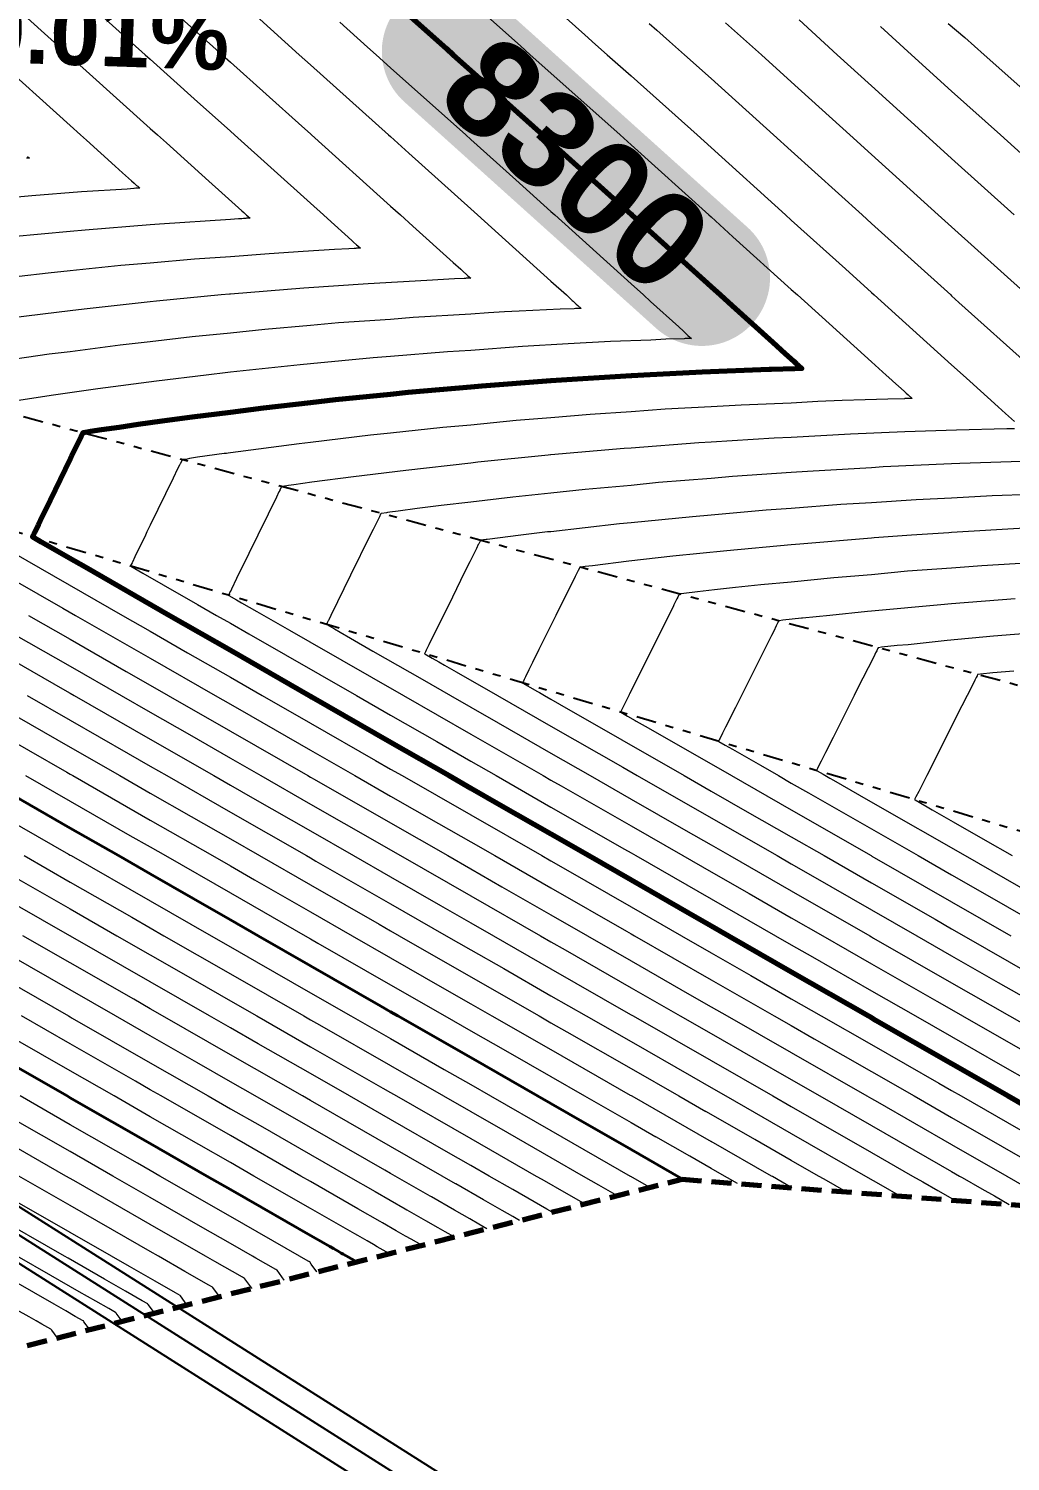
# Model space of a CAD drawing. Extents: x 2799052 to 2815686, y 1319509 to 1336143.
# Drawn here: x 2807463.38 to 2807475.63, y 1327787.08 to 1327804.97 of the extents above; entities that cross this region are included whole.
import ezdxf

# ---------------------------------------------------------------- set-up
doc = ezdxf.new("R2010")
doc.units = 0
doc.header["$LTSCALE"] = 0.5
doc.header["$MEASUREMENT"] = 0
doc.linetypes.add('DASHED', pattern=[0.75, 0.5, -0.25])
doc.linetypes.add('DIVIDE', pattern=[1.25, 0.5, -0.25, 0, -0.25, 0, -0.25])
doc.layers.add('C-Road-Asph-Hach-Bdry', color=64, linetype='Continuous', lineweight=25, plot=False)
for name, color, linetype, lineweight in [('C-SSWR', 1, 'Continuous', 25), ('C-Sswr-Pipe', 125, 'Continuous', 25), ('C-TOPO-BDRY', 5, 'DASHED', 70), ('C-Topo-Cont-10th', 8, 'Continuous', 13), ('C-TOPO-CONT-1FT', 7, 'Continuous', 40), ('C-TOPO-CONT-5FT', 6, 'Continuous', 70), ('C-Topo-Ridg', 160, 'DIVIDE', 25), ('C-TOPO-SLOP', 1, 'Continuous', 25)]:
    doc.layers.add(name, color=color, linetype=linetype, lineweight=lineweight)
doc.layers.add('C-TOPO-CONT-TEXT-5FT', color=7, linetype='Continuous')
doc.layers.add('C-TOPO-USER', color=40, linetype='Continuous')
doc.styles.add('Swiss 721 BT', font='swissb.ttf', dxfattribs={"height": 2})

msp = doc.modelspace()

# ---------------------------------------------------------------- hatches: boundary and pattern name
at = {"true_color": 0x000000}
msp.add_hatch(color=18, dxfattribs=at).paths.add_polyline_path([(2807468.003, 1327805.254, 0.414214), (2807468.067, 1327804.054), (2807471.211, 1327801.226, 0.414214), (2807472.412, 1327801.29, 0.414214), (2807472.348, 1327802.49), (2807469.204, 1327805.318, 0.414214)], flags=0)

# ---------------------------------------------------------------- linework, layer by layer
at = {"layer": 'C-Road-Asph-Hach-Bdry'}
msp.add_circle((2807368.688, 1327825.522), 8317.007, dxfattribs=at)
at = {"layer": 'C-SSWR'}
for p, q in [((2807440.39, 1327804.749), (2807610.837, 1327696.764)), ((2807439.987, 1327804.295), (2807610.516, 1327696.257))]:
    msp.add_line(p, q, dxfattribs=at)
at = {"layer": 'C-Sswr-Pipe'}
msp.add_line((2807440.189, 1327804.522), (2807610.677, 1327696.511), dxfattribs=at)
at = {"layer": 'C-TOPO-BDRY'}
for p, q in [((2807450.276, 1327785.204, 8305.199), (2807471.527, 1327790.604, 8305.199)), ((2807471.527, 1327790.604, 8305.199), (2807479.834, 1327789.963, 8305.199))]:
    msp.add_line(p, q, dxfattribs=at)
at = {"layer": 'C-Topo-Cont-10th'}
for points, elevation in [([(2807462.895, 1327805.523), (2807463.872, 1327804.644), (2807463.895, 1327804.623), (2807464.097, 1327804.442), (2807464.895, 1327803.724), (2807464.985, 1327803.644), (2807465.097, 1327803.542), (2807465.626, 1327803.067), (2807465.789, 1327802.92), (2807465.956, 1327802.769), (2807466.037, 1327802.696), (2807466.063, 1327802.672), (2807466.096, 1327802.642), (2807466.111, 1327802.629), (2807466.141, 1327802.602), (2807466.095, 1327802.602), (2807466.088, 1327802.601), (2807466.064, 1327802.597), (2807466.058, 1327802.597), (2807466.037, 1327802.596), (2807465.995, 1327802.594), (2807465.948, 1327802.59), (2807465.895, 1327802.586), (2807465.01, 1327802.529), (2807464.895, 1327802.518), (2807464.083, 1327802.455), (2807463.895, 1327802.435), (2807463.17, 1327802.369)], 8300.5), ([(2807463.895, 1327805.487), (2807464.833, 1327804.644), (2807464.895, 1327804.587), (2807465.445, 1327804.093), (2807465.895, 1327803.689), (2807465.946, 1327803.644), (2807466.895, 1327802.789), (2807467.057, 1327802.644), (2807467.151, 1327802.558), (2807467.363, 1327802.367), (2807467.415, 1327802.32), (2807467.432, 1327802.305), (2807467.468, 1327802.271), (2807467.485, 1327802.257), (2807467.518, 1327802.227), (2807467.467, 1327802.227), (2807467.459, 1327802.226), (2807467.438, 1327802.223), (2807467.375, 1327802.221), (2807467.193, 1327802.211), (2807466.805, 1327802.189), (2807466.379, 1327802.159), (2807465.895, 1327802.12), (2807465.447, 1327802.091), (2807464.895, 1327802.04), (2807464.528, 1327802.011), (2807463.895, 1327801.944), (2807463.62, 1327801.918), (2807462.895, 1327801.832)], 8300.4), ([(2807468.659, 1327805.52), (2807469.514, 1327804.753), (2807469.637, 1327804.644), (2807469.895, 1327804.413), (2807470.758, 1327803.644), (2807470.895, 1327803.52), (2807471.867, 1327802.644), (2807471.895, 1327802.618), (2807472.166, 1327802.372), (2807472.895, 1327801.713), (2807472.971, 1327801.644), (2807473.895, 1327800.809), (2807474.078, 1327800.644), (2807474.149, 1327800.58), (2807474.164, 1327800.567), (2807474.303, 1327800.442), (2807474.328, 1327800.418), (2807474.353, 1327800.396), (2807474.403, 1327800.351), (2807474.326, 1327800.352), (2807474.314, 1327800.35), (2807474.308, 1327800.349), (2807474.1, 1327800.342), (2807473.818, 1327800.336), (2807473.53, 1327800.326), (2807473.226, 1327800.313), (2807472.895, 1327800.295), (2807472.268, 1327800.27), (2807471.895, 1327800.246), (2807471.322, 1327800.217), (2807470.895, 1327800.184), (2807470.386, 1327800.152), (2807469.895, 1327800.109), (2807469.462, 1327800.077), (2807468.895, 1327800.02), (2807468.548, 1327799.991), (2807467.895, 1327799.918), (2807467.645, 1327799.894), (2807466.895, 1327799.802), (2807466.752, 1327799.787), (2807465.895, 1327799.673), (2807465.869, 1327799.67), (2807465.848, 1327799.667), (2807465.832, 1327799.665), (2807465.819, 1327799.663), (2807465.486, 1327799.618), (2807465.384, 1327799.601), (2807465.355, 1327799.595), (2807465.297, 1327799.588), (2807465.294, 1327799.588), (2807465.289, 1327799.579), (2807465.272, 1327799.542), (2807465.271, 1327799.541), (2807465.269, 1327799.537), (2807465.261, 1327799.521), (2807465.237, 1327799.472), (2807465.181, 1327799.357), (2807464.895, 1327798.769), (2807464.854, 1327798.685), (2807464.834, 1327798.644), (2807464.703, 1327798.374), (2807464.672, 1327798.31), (2807464.668, 1327798.301), (2807464.657, 1327798.278), (2807464.651, 1327798.266), (2807464.648, 1327798.26), (2807464.651, 1327798.258), (2807464.754, 1327798.199), (2807464.802, 1327798.172), (2807465.055, 1327798.026), (2807465.483, 1327797.781), (2807465.723, 1327797.644), (2807465.895, 1327797.545), (2807466.127, 1327797.412), (2807467.467, 1327796.644), (2807467.895, 1327796.398), (2807468.47, 1327796.068), (2807468.895, 1327795.825), (2807469.211, 1327795.644), (2807469.895, 1327795.251), (2807470.814, 1327794.725), (2807470.895, 1327794.678), (2807470.955, 1327794.644), (2807471.895, 1327794.105), (2807472.7, 1327793.644), (2807472.895, 1327793.532), (2807473.158, 1327793.381), (2807473.895, 1327792.958), (2807474.444, 1327792.644), (2807474.895, 1327792.385), (2807475.501, 1327792.037), (2807475.895, 1327791.812)], 8299.9), ([(2807469.655, 1327805.488), (2807470.317, 1327804.894), (2807470.453, 1327804.773), (2807470.599, 1327804.644), (2807470.895, 1327804.38), (2807471.719, 1327803.644), (2807471.895, 1327803.485), (2807472.824, 1327802.644), (2807472.895, 1327802.579), (2807473.57, 1327801.969), (2807473.895, 1327801.674), (2807473.929, 1327801.644), (2807474.895, 1327800.772), (2807475.038, 1327800.644), (2807475.122, 1327800.568), (2807475.477, 1327800.248), (2807475.57, 1327800.165), (2807475.68, 1327800.066)], 8299.8), ([(2807464.895, 1327805.451), (2807465.793, 1327804.644), (2807465.895, 1327804.552), (2807466.785, 1327803.753), (2807466.895, 1327803.655), (2807466.908, 1327803.644), (2807467.895, 1327802.755), (2807468.019, 1327802.644), (2807468.172, 1327802.505), (2807468.676, 1327802.05), (2807468.77, 1327801.965), (2807468.793, 1327801.944), (2807468.8, 1327801.937), (2807468.84, 1327801.9), (2807468.858, 1327801.884), (2807468.895, 1327801.852), (2807468.839, 1327801.852), (2807468.83, 1327801.85), (2807468.812, 1327801.848), (2807468.693, 1327801.844), (2807468.348, 1327801.826), (2807467.614, 1327801.784), (2807466.81, 1327801.728), (2807465.895, 1327801.654), (2807465.885, 1327801.654), (2807465.779, 1327801.644), (2807464.972, 1327801.567), (2807464.895, 1327801.557), (2807464.07, 1327801.468), (2807463.895, 1327801.445), (2807463.18, 1327801.359)], 8300.3), ([(2807466.082, 1327805.248), (2807466.576, 1327804.803), (2807466.754, 1327804.644), (2807466.895, 1327804.517), (2807467.869, 1327803.644), (2807467.895, 1327803.621), (2807468.124, 1327803.415), (2807468.895, 1327802.721), (2807468.981, 1327802.644), (2807469.895, 1327801.818), (2807470.088, 1327801.644), (2807470.161, 1327801.577), (2807470.171, 1327801.568), (2807470.212, 1327801.53), (2807470.232, 1327801.512), (2807470.272, 1327801.477), (2807470.211, 1327801.477), (2807470.201, 1327801.475), (2807470.186, 1327801.473), (2807470.011, 1327801.468), (2807469.67, 1327801.45), (2807469.497, 1327801.443), (2807469.315, 1327801.434), (2807469.117, 1327801.422), (2807468.895, 1327801.405), (2807468.175, 1327801.364), (2807467.895, 1327801.34), (2807467.244, 1327801.295), (2807466.895, 1327801.261), (2807466.325, 1327801.214), (2807465.895, 1327801.167), (2807465.417, 1327801.121), (2807464.895, 1327801.059), (2807464.521, 1327801.018), (2807463.895, 1327800.935), (2807463.635, 1327800.904), (2807462.895, 1327800.798)], 8300.2), ([(2807467.26, 1327805.052), (2807467.608, 1327804.739), (2807467.714, 1327804.644), (2807467.895, 1327804.482), (2807468.832, 1327803.644), (2807468.895, 1327803.587), (2807469.459, 1327803.08), (2807469.895, 1327802.688), (2807469.944, 1327802.644), (2807470.895, 1327801.784), (2807471.05, 1327801.644), (2807471.14, 1327801.562), (2807471.49, 1327801.245), (2807471.548, 1327801.193), (2807471.584, 1327801.159), (2807471.605, 1327801.14), (2807471.649, 1327801.101), (2807471.582, 1327801.102), (2807471.572, 1327801.1), (2807471.56, 1327801.098), (2807471.329, 1327801.091), (2807471.144, 1327801.081), (2807470.64, 1327801.062), (2807470.112, 1327801.035), (2807469.539, 1327800.999), (2807468.895, 1327800.952), (2807468.603, 1327800.936), (2807467.895, 1327800.876), (2807467.678, 1327800.86), (2807466.895, 1327800.785), (2807466.765, 1327800.774), (2807465.895, 1327800.679), (2807465.862, 1327800.676), (2807465.591, 1327800.644), (2807464.971, 1327800.568), (2807464.239, 1327800.472), (2807463.659, 1327800.389), (2807463.199, 1327800.318)], 8300.1), ([(2807471.12, 1327805.035), (2807471.216, 1327804.949), (2807471.377, 1327804.807), (2807471.562, 1327804.644), (2807471.895, 1327804.346), (2807472.675, 1327803.644), (2807472.895, 1327803.444), (2807473.778, 1327802.644), (2807473.895, 1327802.538), (2807474.885, 1327801.644), (2807474.895, 1327801.634), (2807474.987, 1327801.552), (2807475.895, 1327800.734)], 8299.7), ([(2807472.073, 1327805.043), (2807472.263, 1327804.875), (2807472.522, 1327804.644), (2807472.895, 1327804.307), (2807473.625, 1327803.644), (2807473.895, 1327803.399), (2807474.729, 1327802.644), (2807474.895, 1327802.493), (2807475.838, 1327801.644)], 8299.6), ([(2807472.992, 1327805.08), (2807473.468, 1327804.644), (2807473.895, 1327804.254), (2807474.568, 1327803.644), (2807474.895, 1327803.347), (2807475.676, 1327802.644)], 8299.5), ([(2807474.009, 1327804.997), (2807474.395, 1327804.644), (2807474.895, 1327804.189), (2807475.505, 1327803.644), (2807475.895, 1327803.291)], 8299.4), ([(2807474.851, 1327805.034), (2807475.061, 1327804.859), (2807475.303, 1327804.644), (2807475.895, 1327804.112)], 8299.3), ([(2807462.912, 1327804.644), (2807463.895, 1327803.76), (2807464.024, 1327803.644), (2807464.1, 1327803.575), (2807464.458, 1327803.253), (2807464.549, 1327803.171), (2807464.66, 1327803.071), (2807464.695, 1327803.04), (2807464.724, 1327803.013), (2807464.738, 1327803.001), (2807464.765, 1327802.977), (2807464.723, 1327802.977), (2807464.717, 1327802.976), (2807464.695, 1327802.973), (2807464.69, 1327802.972), (2807464.606, 1327802.966), (2807464.037, 1327802.93), (2807463.419, 1327802.882), (2807462.721, 1327802.818)], 8300.6), ([(2807463.364, 1327803.373), (2807463.388, 1327803.352), (2807463.351, 1327803.352)], 8300.7), ([(2807475.682, 1327799.974), (2807475.585, 1327799.971), (2807474.955, 1327799.957), (2807474.311, 1327799.935), (2807473.633, 1327799.905), (2807472.895, 1327799.865), (2807472.682, 1327799.857), (2807471.895, 1327799.805), (2807471.741, 1327799.798), (2807470.895, 1327799.733), (2807470.811, 1327799.728), (2807469.895, 1327799.647), (2807469.892, 1327799.647), (2807469.861, 1327799.644), (2807468.983, 1327799.555), (2807468.895, 1327799.544), (2807468.085, 1327799.454), (2807467.433, 1327799.375), (2807466.91, 1327799.305), (2807466.685, 1327799.275), (2807466.619, 1327799.264), (2807466.6, 1327799.261), (2807466.538, 1327799.252), (2807466.535, 1327799.252), (2807466.53, 1327799.243), (2807466.513, 1327799.208), (2807466.511, 1327799.203), (2807466.501, 1327799.185), (2807466.469, 1327799.119), (2807466.366, 1327798.908), (2807466.236, 1327798.644), (2807466.124, 1327798.415), (2807465.973, 1327798.105), (2807465.908, 1327797.972), (2807465.895, 1327797.944), (2807465.893, 1327797.94), (2807465.881, 1327797.914), (2807465.874, 1327797.902), (2807465.871, 1327797.895), (2807465.875, 1327797.893), (2807465.973, 1327797.836), (2807466.034, 1327797.802), (2807466.225, 1327797.692), (2807466.631, 1327797.46), (2807466.886, 1327797.313), (2807468.054, 1327796.644), (2807468.895, 1327796.161), (2807469.798, 1327795.644), (2807469.895, 1327795.588), (2807470.025, 1327795.514), (2807470.895, 1327795.015), (2807471.543, 1327794.644), (2807471.895, 1327794.441), (2807472.369, 1327794.17), (2807472.895, 1327793.868), (2807473.287, 1327793.644), (2807473.895, 1327793.295), (2807474.712, 1327792.826), (2807474.895, 1327792.722), (2807475.031, 1327792.644), (2807475.895, 1327792.148)], 8299.8), ([(2807475.895, 1327799.571), (2807474.998, 1327799.541), (2807474.895, 1327799.535), (2807474.042, 1327799.497), (2807473.895, 1327799.487), (2807473.096, 1327799.442), (2807472.895, 1327799.426), (2807472.161, 1327799.377), (2807471.895, 1327799.353), (2807471.237, 1327799.302), (2807470.895, 1327799.267), (2807470.323, 1327799.216), (2807469.895, 1327799.168), (2807469.419, 1327799.12), (2807468.895, 1327799.056), (2807468.524, 1327799.014), (2807468.226, 1327798.978), (2807467.987, 1327798.946), (2807467.884, 1327798.932), (2807467.854, 1327798.928), (2807467.845, 1327798.926), (2807467.779, 1327798.917), (2807467.776, 1327798.917), (2807467.77, 1327798.907), (2807467.755, 1327798.874), (2807467.75, 1327798.865), (2807467.734, 1327798.833), (2807467.677, 1327798.716), (2807467.641, 1327798.644), (2807467.395, 1327798.144), (2807467.15, 1327797.644), (2807467.122, 1327797.587), (2807467.118, 1327797.58), (2807467.117, 1327797.577), (2807467.104, 1327797.551), (2807467.098, 1327797.537), (2807467.094, 1327797.531), (2807467.098, 1327797.528), (2807467.193, 1327797.474), (2807467.265, 1327797.433), (2807467.396, 1327797.358), (2807467.672, 1327797.199), (2807468.289, 1327796.846), (2807468.641, 1327796.644), (2807468.895, 1327796.498), (2807469.236, 1327796.303), (2807469.895, 1327795.925), (2807470.385, 1327795.644), (2807470.895, 1327795.351), (2807471.58, 1327794.959), (2807471.895, 1327794.778), (2807472.13, 1327794.644), (2807472.895, 1327794.205), (2807473.874, 1327793.644), (2807473.895, 1327793.631), (2807473.923, 1327793.615), (2807474.895, 1327793.058), (2807475.618, 1327792.644), (2807475.895, 1327792.485)], 8299.7), ([(2807475.895, 1327799.152), (2807475.403, 1327799.136), (2807474.895, 1327799.106), (2807474.452, 1327799.086), (2807473.895, 1327799.048), (2807473.512, 1327799.027), (2807472.895, 1327798.977), (2807472.582, 1327798.957), (2807471.895, 1327798.894), (2807471.663, 1327798.876), (2807470.895, 1327798.798), (2807470.753, 1327798.785), (2807469.895, 1327798.689), (2807469.854, 1327798.685), (2807469.518, 1327798.644), (2807469.101, 1327798.592), (2807469.089, 1327798.591), (2807469.021, 1327798.582), (2807469.017, 1327798.581), (2807469.011, 1327798.571), (2807468.996, 1327798.539), (2807468.989, 1327798.527), (2807468.966, 1327798.48), (2807468.92, 1327798.387), (2807468.884, 1327798.314), (2807468.818, 1327798.182), (2807468.666, 1327797.873), (2807468.553, 1327797.644), (2807468.46, 1327797.455), (2807468.371, 1327797.275), (2807468.348, 1327797.228), (2807468.339, 1327797.21), (2807468.328, 1327797.187), (2807468.321, 1327797.173), (2807468.317, 1327797.166), (2807468.322, 1327797.163), (2807468.413, 1327797.111), (2807468.497, 1327797.063), (2807468.566, 1327797.023), (2807468.713, 1327796.939), (2807469.228, 1327796.644), (2807469.895, 1327796.261), (2807470.791, 1327795.748), (2807470.973, 1327795.644), (2807471.895, 1327795.115), (2807472.717, 1327794.644), (2807472.895, 1327794.541), (2807473.134, 1327794.404), (2807473.895, 1327793.968), (2807474.461, 1327793.644), (2807474.895, 1327793.395), (2807475.478, 1327793.06), (2807475.895, 1327792.821)], 8299.6), ([(2807475.808, 1327798.731), (2807474.895, 1327798.677), (2807474.863, 1327798.676), (2807474.394, 1327798.644), (2807473.928, 1327798.611), (2807473.895, 1327798.608), (2807473.003, 1327798.535), (2807472.895, 1327798.524), (2807472.089, 1327798.45), (2807471.418, 1327798.382), (2807470.866, 1327798.32), (2807470.413, 1327798.264), (2807470.322, 1327798.254), (2807470.262, 1327798.246), (2807470.258, 1327798.246), (2807470.252, 1327798.235), (2807470.237, 1327798.205), (2807470.229, 1327798.189), (2807470.199, 1327798.128), (2807470.172, 1327798.074), (2807470.091, 1327797.912), (2807469.958, 1327797.644), (2807469.937, 1327797.602), (2807469.746, 1327797.218), (2807469.665, 1327797.054), (2807469.62, 1327796.962), (2807469.578, 1327796.877), (2807469.561, 1327796.844), (2807469.552, 1327796.824), (2807469.545, 1327796.809), (2807469.541, 1327796.801), (2807469.545, 1327796.799), (2807469.632, 1327796.749), (2807469.728, 1327796.694), (2807469.737, 1327796.689), (2807469.754, 1327796.679), (2807469.816, 1327796.644), (2807469.895, 1327796.598), (2807470.002, 1327796.537), (2807471.56, 1327795.644), (2807471.895, 1327795.451), (2807472.346, 1327795.193), (2807472.895, 1327794.878), (2807473.304, 1327794.644), (2807473.895, 1327794.305), (2807474.689, 1327793.849), (2807474.895, 1327793.731), (2807475.048, 1327793.644), (2807475.895, 1327793.158)], 8299.5), ([(2807463.017, 1327798.522), (2807464.548, 1327797.644), (2807464.895, 1327797.445), (2807465.361, 1327797.178), (2807465.895, 1327796.872), (2807466.293, 1327796.644), (2807466.895, 1327796.298), (2807467.705, 1327795.834), (2807467.895, 1327795.725), (2807468.037, 1327795.644), (2807468.895, 1327795.152), (2807469.781, 1327794.644), (2807469.895, 1327794.578), (2807470.048, 1327794.49), (2807470.895, 1327794.005), (2807471.525, 1327793.644), (2807471.895, 1327793.432), (2807472.392, 1327793.147), (2807472.895, 1327792.858), (2807473.269, 1327792.644), (2807473.895, 1327792.285), (2807474.736, 1327791.803), (2807474.895, 1327791.712), (2807475.014, 1327791.644), (2807475.895, 1327791.138)], 8300.1), ([(2807462.895, 1327798.255), (2807463.806, 1327797.733), (2807463.961, 1327797.644), (2807464.895, 1327797.108), (2807465.705, 1327796.644), (2807465.895, 1327796.535), (2807466.15, 1327796.389), (2807466.895, 1327795.962), (2807467.45, 1327795.644), (2807467.895, 1327795.388), (2807468.493, 1327795.045), (2807468.895, 1327794.815), (2807469.194, 1327794.644), (2807469.895, 1327794.242), (2807470.837, 1327793.701), (2807470.895, 1327793.668), (2807470.938, 1327793.644), (2807471.895, 1327793.095), (2807472.682, 1327792.644), (2807472.895, 1327792.522), (2807473.181, 1327792.358), (2807473.895, 1327791.948), (2807474.427, 1327791.644), (2807474.895, 1327791.375), (2807475.525, 1327791.014), (2807475.895, 1327790.802)], 8300.2), ([(2807475.895, 1327798.301), (2807475.275, 1327798.264), (2807474.895, 1327798.233), (2807474.345, 1327798.194), (2807473.895, 1327798.152), (2807473.425, 1327798.114), (2807472.895, 1327798.059), (2807472.515, 1327798.024), (2807472.199, 1327797.992), (2807471.938, 1327797.963), (2807471.724, 1327797.936), (2807471.555, 1327797.918), (2807471.503, 1327797.911), (2807471.498, 1327797.911), (2807471.492, 1327797.899), (2807471.479, 1327797.871), (2807471.468, 1327797.851), (2807471.431, 1327797.776), (2807471.424, 1327797.761), (2807471.365, 1327797.644), (2807471.208, 1327797.33), (2807470.895, 1327796.701), (2807470.876, 1327796.663), (2807470.872, 1327796.655), (2807470.871, 1327796.652), (2807470.87, 1327796.65), (2807470.808, 1327796.526), (2807470.784, 1327796.477), (2807470.776, 1327796.461), (2807470.768, 1327796.445), (2807470.764, 1327796.437), (2807470.769, 1327796.434), (2807470.852, 1327796.386), (2807470.946, 1327796.332), (2807470.96, 1327796.324), (2807471.108, 1327796.239), (2807472.147, 1327795.644), (2807472.895, 1327795.215), (2807473.891, 1327794.644), (2807473.895, 1327794.641), (2807473.9, 1327794.638), (2807474.895, 1327794.068), (2807475.635, 1327793.644)], 8299.4), ([(2807475.687, 1327797.852), (2807474.895, 1327797.786), (2807474.762, 1327797.777), (2807473.895, 1327797.696), (2807473.846, 1327797.692), (2807473.378, 1327797.644), (2807473.037, 1327797.608), (2807473.023, 1327797.607), (2807472.789, 1327797.582), (2807472.744, 1327797.576), (2807472.739, 1327797.575), (2807472.733, 1327797.563), (2807472.72, 1327797.537), (2807472.708, 1327797.513), (2807472.676, 1327797.448), (2807472.648, 1327797.393), (2807472.597, 1327797.293), (2807472.48, 1327797.059), (2807472.272, 1327796.644), (2807472.197, 1327796.493), (2807472.076, 1327796.25), (2807472.038, 1327796.174), (2807472.006, 1327796.11), (2807472, 1327796.097), (2807471.991, 1327796.081), (2807471.987, 1327796.072), (2807471.992, 1327796.069), (2807472.071, 1327796.024), (2807472.161, 1327795.972), (2807472.192, 1327795.955), (2807472.511, 1327795.772), (2807472.734, 1327795.644), (2807472.895, 1327795.551), (2807473.111, 1327795.427), (2807474.478, 1327794.644), (2807474.895, 1327794.405), (2807475.455, 1327794.084), (2807475.895, 1327793.831)], 8299.3), ([(2807463.374, 1327797.644), (2807463.895, 1327797.345), (2807464.595, 1327796.944), (2807464.895, 1327796.772), (2807465.118, 1327796.644), (2807465.895, 1327796.198), (2807466.863, 1327795.644), (2807466.895, 1327795.625), (2807466.939, 1327795.6), (2807467.895, 1327795.052), (2807468.607, 1327794.644), (2807468.895, 1327794.478), (2807469.282, 1327794.256), (2807469.895, 1327793.905), (2807470.351, 1327793.644), (2807470.895, 1327793.332), (2807471.626, 1327792.912), (2807471.895, 1327792.758), (2807472.095, 1327792.644), (2807472.895, 1327792.185), (2807473.839, 1327791.644), (2807473.895, 1327791.612), (2807473.97, 1327791.569), (2807474.895, 1327791.038), (2807475.584, 1327790.644), (2807475.801, 1327790.519)], 8300.3), ([(2807463.04, 1327797.498), (2807463.895, 1327797.008), (2807464.531, 1327796.644), (2807464.895, 1327796.435), (2807465.384, 1327796.155), (2807465.895, 1327795.862), (2807466.275, 1327795.644), (2807466.895, 1327795.288), (2807467.728, 1327794.811), (2807467.895, 1327794.715), (2807468.02, 1327794.644), (2807468.895, 1327794.142), (2807469.764, 1327793.644), (2807469.895, 1327793.568), (2807470.071, 1327793.467), (2807470.895, 1327792.995), (2807471.508, 1327792.644), (2807471.895, 1327792.422), (2807472.415, 1327792.123), (2807472.895, 1327791.848), (2807473.252, 1327791.644), (2807473.895, 1327791.275), (2807474.759, 1327790.78), (2807474.895, 1327790.702), (2807474.996, 1327790.644), (2807475.028, 1327790.625), (2807475.271, 1327790.486), (2807475.43, 1327790.395), (2807475.616, 1327790.289)], 8300.4), ([(2807476.099, 1327797.439), (2807475.417, 1327797.383), (2807474.839, 1327797.329), (2807474.355, 1327797.278), (2807474.216, 1327797.266), (2807474.022, 1327797.245), (2807473.985, 1327797.24), (2807473.98, 1327797.24), (2807473.973, 1327797.227), (2807473.962, 1327797.203), (2807473.947, 1327797.175), (2807473.928, 1327797.135), (2807473.854, 1327796.99), (2807473.723, 1327796.73), (2807473.68, 1327796.644), (2807473.417, 1327796.121), (2807473.322, 1327795.93), (2807473.281, 1327795.848), (2807473.268, 1327795.823), (2807473.228, 1327795.744), (2807473.224, 1327795.734), (2807473.215, 1327795.716), (2807473.21, 1327795.707), (2807473.216, 1327795.704), (2807473.291, 1327795.661), (2807473.376, 1327795.612), (2807473.423, 1327795.585), (2807473.745, 1327795.401), (2807473.913, 1327795.304), (2807475.066, 1327794.644), (2807475.895, 1327794.168)], 8299.2), ([(2807462.895, 1327797.245), (2807463.829, 1327796.709), (2807463.895, 1327796.672), (2807463.944, 1327796.644), (2807464.895, 1327796.098), (2807465.688, 1327795.644), (2807465.895, 1327795.525), (2807466.173, 1327795.366), (2807466.895, 1327794.952), (2807467.432, 1327794.644), (2807467.895, 1327794.378), (2807468.517, 1327794.022), (2807468.895, 1327793.805), (2807469.177, 1327793.644), (2807469.895, 1327793.232), (2807470.86, 1327792.678), (2807470.895, 1327792.658), (2807470.921, 1327792.644), (2807471.895, 1327792.085), (2807472.665, 1327791.644), (2807472.895, 1327791.512), (2807473.204, 1327791.335), (2807473.895, 1327790.938), (2807474.409, 1327790.644), (2807474.538, 1327790.57), (2807474.722, 1327790.464), (2807474.937, 1327790.341)], 8300.5), ([(2807475.674, 1327796.949), (2807475.409, 1327796.925), (2807475.256, 1327796.909), (2807475.226, 1327796.905), (2807475.221, 1327796.905), (2807475.214, 1327796.891), (2807475.203, 1327796.868), (2807475.187, 1327796.837), (2807475.18, 1327796.822), (2807475.089, 1327796.644), (2807475.024, 1327796.515), (2807474.895, 1327796.259), (2807474.689, 1327795.85), (2807474.585, 1327795.644), (2807474.486, 1327795.447), (2807474.451, 1327795.377), (2807474.447, 1327795.37), (2807474.438, 1327795.352), (2807474.433, 1327795.343), (2807474.439, 1327795.339), (2807474.51, 1327795.298), (2807474.591, 1327795.252), (2807474.655, 1327795.216), (2807474.915, 1327795.066), (2807475.316, 1327794.837), (2807475.653, 1327794.644)], 8299.1), ([(2807463.357, 1327796.644), (2807463.895, 1327796.335), (2807464.618, 1327795.92), (2807464.895, 1327795.762), (2807465.101, 1327795.644), (2807465.895, 1327795.188), (2807466.845, 1327794.644), (2807466.895, 1327794.615), (2807466.962, 1327794.577), (2807467.895, 1327794.042), (2807468.589, 1327793.644), (2807468.895, 1327793.468), (2807469.306, 1327793.233), (2807469.895, 1327792.895), (2807470.334, 1327792.644), (2807470.895, 1327792.322), (2807471.649, 1327791.889), (2807471.895, 1327791.748), (2807472.078, 1327791.644), (2807472.895, 1327791.175), (2807473.822, 1327790.644), (2807474.013, 1327790.534), (2807474.259, 1327790.393)], 8300.6), ([(2807463.064, 1327796.475), (2807463.895, 1327795.998), (2807464.514, 1327795.644), (2807464.895, 1327795.425), (2807465.407, 1327795.131), (2807465.895, 1327794.852), (2807466.258, 1327794.644), (2807466.895, 1327794.278), (2807467.751, 1327793.788), (2807467.895, 1327793.705), (2807468.002, 1327793.644), (2807468.895, 1327793.132), (2807469.747, 1327792.644), (2807469.895, 1327792.558), (2807470.095, 1327792.444), (2807470.895, 1327791.985), (2807471.491, 1327791.644), (2807471.827, 1327791.451)], 8300.7), ([(2807462.895, 1327796.235), (2807463.852, 1327795.686), (2807463.895, 1327795.662), (2807463.927, 1327795.644), (2807464.895, 1327795.088), (2807465.671, 1327794.644), (2807465.895, 1327794.515), (2807466.196, 1327794.342), (2807466.895, 1327793.942), (2807467.415, 1327793.644), (2807467.895, 1327793.368), (2807468.54, 1327792.999), (2807468.895, 1327792.795), (2807469.159, 1327792.644), (2807469.895, 1327792.222), (2807470.884, 1327791.655), (2807470.895, 1327791.648), (2807470.904, 1327791.644), (2807471.728, 1327791.171)], 8300.8), ([(2807463.34, 1327795.644), (2807463.895, 1327795.325), (2807464.641, 1327794.897), (2807464.895, 1327794.752), (2807465.084, 1327794.644), (2807465.895, 1327794.178), (2807466.828, 1327793.644), (2807466.895, 1327793.605), (2807466.985, 1327793.553), (2807467.895, 1327793.032), (2807468.572, 1327792.644), (2807468.895, 1327792.458), (2807469.329, 1327792.21), (2807469.895, 1327791.885), (2807470.316, 1327791.644), (2807470.895, 1327791.312), (2807471.204, 1327791.134)], 8300.9), ([(2807462.895, 1327795.225), (2807463.876, 1327794.663), (2807463.895, 1327794.652), (2807463.909, 1327794.644), (2807464.895, 1327794.079), (2807465.654, 1327793.644), (2807465.895, 1327793.505), (2807466.219, 1327793.319), (2807466.895, 1327792.932), (2807467.398, 1327792.644), (2807467.895, 1327792.359), (2807468.563, 1327791.976), (2807468.895, 1327791.785), (2807469.142, 1327791.644), (2807469.895, 1327791.212), (2807470.886, 1327790.644), (2807470.889, 1327790.642)], 8301.1), ([(2807463.322, 1327794.644), (2807463.895, 1327794.315), (2807464.665, 1327793.874), (2807464.895, 1327793.742), (2807465.066, 1327793.644), (2807465.895, 1327793.169), (2807466.811, 1327792.644), (2807466.895, 1327792.595), (2807467.008, 1327792.53), (2807467.895, 1327792.022), (2807468.555, 1327791.644), (2807468.895, 1327791.449), (2807469.352, 1327791.187), (2807469.895, 1327790.875), (2807470.299, 1327790.644), (2807470.488, 1327790.535), (2807470.691, 1327790.419), (2807470.724, 1327790.4)], 8301.2), ([(2807463.11, 1327794.429), (2807463.895, 1327793.979), (2807464.479, 1327793.644), (2807464.895, 1327793.405), (2807465.454, 1327793.085), (2807465.895, 1327792.832), (2807466.224, 1327792.644), (2807466.895, 1327792.259), (2807467.797, 1327791.741), (2807467.895, 1327791.685), (2807467.968, 1327791.644), (2807468.895, 1327791.112), (2807469.712, 1327790.644), (2807469.782, 1327790.604), (2807470.087, 1327790.429), (2807470.267, 1327790.325), (2807470.317, 1327790.297)], 8301.3), ([(2807469.91, 1327790.193), (2807469.844, 1327790.231), (2807469.686, 1327790.322), (2807469.419, 1327790.475), (2807469.125, 1327790.644), (2807468.895, 1327790.775), (2807468.586, 1327790.952), (2807467.895, 1327791.349), (2807467.381, 1327791.644), (2807466.895, 1327791.922), (2807466.243, 1327792.296), (2807465.895, 1327792.495), (2807465.636, 1327792.644), (2807464.895, 1327793.069), (2807463.899, 1327793.64), (2807463.895, 1327793.642), (2807463.892, 1327793.644), (2807462.895, 1327794.215)], 8301.4), ([(2807469.503, 1327790.09), (2807469.42, 1327790.137), (2807469.285, 1327790.215), (2807469.055, 1327790.347), (2807468.709, 1327790.545), (2807468.704, 1327790.548), (2807468.538, 1327790.644), (2807467.895, 1327791.012), (2807467.032, 1327791.507), (2807466.895, 1327791.585), (2807466.793, 1327791.644), (2807465.895, 1327792.159), (2807465.049, 1327792.644), (2807464.895, 1327792.732), (2807464.688, 1327792.851), (2807463.895, 1327793.305), (2807463.305, 1327793.644)], 8301.5), ([(2807469.097, 1327789.986), (2807468.997, 1327790.044), (2807468.884, 1327790.109), (2807468.692, 1327790.218), (2807468.403, 1327790.384), (2807468.39, 1327790.391), (2807467.95, 1327790.644), (2807467.895, 1327790.675), (2807467.821, 1327790.718), (2807466.895, 1327791.249), (2807466.206, 1327791.644), (2807465.895, 1327791.822), (2807465.477, 1327792.062), (2807464.895, 1327792.395), (2807464.462, 1327792.644), (2807463.895, 1327792.969), (2807463.133, 1327793.405)], 8301.6), ([(2807462.895, 1327793.205), (2807463.875, 1327792.644), (2807463.895, 1327792.632), (2807463.922, 1327792.616), (2807464.895, 1327792.059), (2807465.619, 1327791.644), (2807465.895, 1327791.485), (2807466.266, 1327791.273), (2807466.895, 1327790.912), (2807467.363, 1327790.644), (2807467.701, 1327790.45), (2807468.077, 1327790.234), (2807468.097, 1327790.223), (2807468.329, 1327790.09), (2807468.483, 1327790.002), (2807468.573, 1327789.95), (2807468.69, 1327789.883)], 8301.7), ([(2807468.283, 1327789.78), (2807468.15, 1327789.856), (2807468.081, 1327789.895), (2807467.966, 1327789.961), (2807467.792, 1327790.061), (2807467.763, 1327790.078), (2807467.487, 1327790.236), (2807466.895, 1327790.575), (2807466.776, 1327790.644), (2807465.895, 1327791.149), (2807465.032, 1327791.644), (2807464.895, 1327791.722), (2807464.711, 1327791.828), (2807463.895, 1327792.295), (2807463.288, 1327792.644)], 8301.8), ([(2807467.876, 1327789.676), (2807467.726, 1327789.762), (2807467.68, 1327789.789), (2807467.603, 1327789.833), (2807467.486, 1327789.9), (2807467.45, 1327789.921), (2807467.273, 1327790.022), (2807466.895, 1327790.239), (2807466.189, 1327790.644), (2807465.895, 1327790.812), (2807465.5, 1327791.039), (2807464.895, 1327791.385), (2807464.445, 1327791.644), (2807463.895, 1327791.959), (2807463.156, 1327792.382)], 8301.9), ([(2807466.973, 1327789.447), (2807466.973, 1327789.447), (2807466.903, 1327789.542), (2807466.885, 1327789.571), (2807466.879, 1327789.575), (2807466.878, 1327789.575), (2807466.877, 1327789.576), (2807466.874, 1327789.577), (2807466.866, 1327789.582), (2807466.759, 1327789.644), (2807465.895, 1327790.139), (2807465.015, 1327790.644), (2807464.895, 1327790.712), (2807464.734, 1327790.804), (2807463.895, 1327791.285), (2807463.27, 1327791.644)], 8302.1), ([(2807466.568, 1327789.344), (2807466.568, 1327789.344), (2807466.477, 1327789.468), (2807466.476, 1327789.469), (2807466.475, 1327789.469), (2807466.462, 1327789.477), (2807466.214, 1327789.62), (2807466.172, 1327789.644), (2807465.895, 1327789.802), (2807465.523, 1327790.015), (2807464.895, 1327790.376), (2807464.427, 1327790.644), (2807463.895, 1327790.949), (2807463.18, 1327791.359)], 8302.2), ([(2807473.58, 1327790.446), (2807473.305, 1327790.603), (2807473.235, 1327790.644), (2807472.895, 1327790.838), (2807472.438, 1327791.1), (2807471.895, 1327791.412), (2807471.827, 1327791.451)], 8300.7), ([(2807466.163, 1327789.241), (2807466.163, 1327789.242), (2807466.075, 1327789.361), (2807466.073, 1327789.363), (2807466.073, 1327789.364), (2807466.045, 1327789.38), (2807465.699, 1327789.578), (2807465.585, 1327789.644), (2807464.895, 1327790.039), (2807463.969, 1327790.57), (2807463.895, 1327790.612), (2807463.84, 1327790.644), (2807462.895, 1327791.186)], 8302.3), ([(2807471.728, 1327791.171), (2807471.895, 1327791.075)], 8300.8), ([(2807472.223, 1327790.55), (2807472.101, 1327790.621), (2807472.061, 1327790.644), (2807471.895, 1327790.738), (2807471.629, 1327790.891), (2807471.204, 1327791.134)], 8300.9), ([(2807472.902, 1327790.498), (2807472.66, 1327790.637), (2807472.648, 1327790.644), (2807471.895, 1327791.075)], 8300.8), ([(2807465.759, 1327789.138), (2807465.758, 1327789.139), (2807465.674, 1327789.254), (2807465.671, 1327789.257), (2807465.67, 1327789.258), (2807465.628, 1327789.282), (2807465.327, 1327789.454), (2807464.997, 1327789.644), (2807464.895, 1327789.702), (2807464.758, 1327789.781), (2807463.895, 1327790.276), (2807463.253, 1327790.644)], 8302.4), ([(2807470.889, 1327790.642), (2807471.115, 1327790.513), (2807471.131, 1327790.503)], 8301.1), ([(2807465.354, 1327789.035), (2807465.353, 1327789.037), (2807465.272, 1327789.147), (2807465.269, 1327789.151), (2807465.267, 1327789.152), (2807465.21, 1327789.185), (2807464.956, 1327789.331), (2807464.636, 1327789.514), (2807464.41, 1327789.644), (2807463.895, 1327789.939), (2807463.203, 1327790.336)], 8302.5), ([(2807464.949, 1327788.933), (2807464.948, 1327788.934), (2807464.871, 1327789.039), (2807464.866, 1327789.045), (2807464.864, 1327789.047), (2807464.793, 1327789.087), (2807464.585, 1327789.207), (2807464.322, 1327789.357), (2807463.869, 1327789.617), (2807463.823, 1327789.644), (2807462.895, 1327790.176)], 8302.6), ([(2807464.545, 1327788.83), (2807464.543, 1327788.832), (2807464.469, 1327788.932), (2807464.464, 1327788.94), (2807464.461, 1327788.941), (2807464.376, 1327788.99), (2807464.214, 1327789.083), (2807464.009, 1327789.2), (2807463.655, 1327789.403), (2807463.236, 1327789.644)], 8302.7), ([(2807464.14, 1327788.727), (2807464.138, 1327788.73), (2807464.068, 1327788.825), (2807464.062, 1327788.834), (2807464.059, 1327788.835), (2807463.959, 1327788.892), (2807463.842, 1327788.959), (2807463.695, 1327789.044), (2807463.441, 1327789.189), (2807462.895, 1327789.502)], 8302.8), ([(2807463.735, 1327788.624), (2807463.733, 1327788.627), (2807463.666, 1327788.718), (2807463.659, 1327788.728), (2807463.656, 1327788.73), (2807463.542, 1327788.795), (2807463.471, 1327788.836), (2807463.382, 1327788.887), (2807463.227, 1327788.975)], 8302.9)]:
    msp.add_lwpolyline(points, dxfattribs=dict(at, elevation=elevation))
at = {"layer": 'C-TOPO-CONT-1FT'}
for points, elevation in [([(2807463.087, 1327795.452), (2807463.895, 1327794.988), (2807464.497, 1327794.644), (2807464.895, 1327794.415), (2807465.43, 1327794.108), (2807465.895, 1327793.842), (2807466.241, 1327793.644), (2807466.895, 1327793.268), (2807467.774, 1327792.764), (2807467.895, 1327792.695), (2807467.985, 1327792.644), (2807468.895, 1327792.122), (2807469.729, 1327791.644), (2807469.895, 1327791.549), (2807470.118, 1327791.421), (2807470.895, 1327790.975), (2807471.518, 1327790.618)], 8301), ([(2807467.454, 1327789.569), (2807467.442, 1327789.588), (2807467.303, 1327789.668), (2807467.279, 1327789.682), (2807467.24, 1327789.705), (2807467.18, 1327789.739), (2807467.136, 1327789.764), (2807467.059, 1327789.808), (2807466.895, 1327789.902), (2807466.289, 1327790.25), (2807465.895, 1327790.475), (2807465.602, 1327790.644), (2807464.895, 1327791.049), (2807463.945, 1327791.593), (2807463.895, 1327791.622), (2807463.858, 1327791.644), (2807462.895, 1327792.195)], 8302), ([(2807471.518, 1327790.618), (2807471.529, 1327790.611), (2807471.54, 1327790.605), (2807471.542, 1327790.604), (2807471.545, 1327790.603)], 8301)]:
    msp.add_lwpolyline(points, dxfattribs=dict(at, elevation=elevation))
at = {"layer": 'C-TOPO-CONT-5FT', "elevation": 8300}
msp.add_lwpolyline([(2807467.662, 1327805.553), (2807468.591, 1327804.72), (2807468.676, 1327804.644), (2807468.895, 1327804.447), (2807469.794, 1327803.644), (2807469.895, 1327803.553), (2807470.793, 1327802.745), (2807470.895, 1327802.654), (2807470.906, 1327802.644), (2807471.895, 1327801.749), (2807472.011, 1327801.644), (2807472.156, 1327801.513), (2807472.663, 1327801.054), (2807472.82, 1327800.912), (2807472.925, 1327800.817), (2807472.956, 1327800.788), (2807472.979, 1327800.768), (2807473.026, 1327800.726), (2807472.954, 1327800.727), (2807472.943, 1327800.725), (2807472.934, 1327800.724), (2807472.646, 1327800.715), (2807472.617, 1327800.713), (2807471.784, 1327800.681), (2807471.054, 1327800.644), (2807470.903, 1327800.636), (2807470.895, 1327800.635), (2807469.962, 1327800.577), (2807469.895, 1327800.571), (2807469.032, 1327800.507), (2807468.895, 1327800.493), (2807468.113, 1327800.426), (2807467.895, 1327800.402), (2807467.205, 1327800.334), (2807466.895, 1327800.296), (2807466.307, 1327800.231), (2807465.895, 1327800.177), (2807465.42, 1327800.119), (2807465.044, 1327800.069), (2807464.746, 1327800.027), (2807464.509, 1327799.99), (2807464.287, 1327799.96), (2807464.148, 1327799.938), (2807464.109, 1327799.93), (2807464.056, 1327799.923), (2807464.053, 1327799.923), (2807464.049, 1327799.915), (2807464.032, 1327799.88), (2807464.032, 1327799.879), (2807464.023, 1327799.862), (2807463.917, 1327799.644), (2807463.91, 1327799.629), (2807463.895, 1327799.598), (2807463.584, 1327798.955), (2807463.523, 1327798.83), (2807463.498, 1327798.776), (2807463.49, 1327798.759), (2807463.45, 1327798.677), (2807463.443, 1327798.663), (2807463.433, 1327798.641), (2807463.428, 1327798.63), (2807463.425, 1327798.625), (2807463.428, 1327798.623), (2807463.534, 1327798.562), (2807463.57, 1327798.541), (2807463.884, 1327798.361), (2807464.081, 1327798.248), (2807465.136, 1327797.644), (2807465.895, 1327797.208), (2807466.88, 1327796.644), (2807466.895, 1327796.635), (2807466.916, 1327796.623), (2807467.895, 1327796.062), (2807468.624, 1327795.644), (2807468.895, 1327795.488), (2807469.259, 1327795.279), (2807469.895, 1327794.915), (2807470.368, 1327794.644), (2807470.895, 1327794.342), (2807471.603, 1327793.936), (2807471.895, 1327793.768), (2807472.112, 1327793.644), (2807472.895, 1327793.195), (2807473.857, 1327792.644), (2807473.895, 1327792.622), (2807473.947, 1327792.592), (2807474.895, 1327792.048), (2807475.601, 1327791.644), (2807475.895, 1327791.475)], dxfattribs=at)
at = {"layer": 'C-Topo-Ridg'}
for p, q in [((2807524.083, 1327783.699, 8292.461), (2807447.914, 1327804.285, 8292.461)), ((2807522.596, 1327780.984, 8292.461), (2807447.516, 1327803.367, 8292.461))]:
    msp.add_line(p, q, dxfattribs=at)
at = {"layer": 'C-TOPO-USER'}
for points, elevation in [([(2807467.662, 1327805.553), (2807468.591, 1327804.72), (2807468.676, 1327804.644), (2807468.895, 1327804.447), (2807469.794, 1327803.644), (2807469.895, 1327803.553), (2807470.793, 1327802.745), (2807470.895, 1327802.654), (2807470.906, 1327802.644), (2807471.895, 1327801.749), (2807472.011, 1327801.644), (2807472.156, 1327801.513), (2807472.663, 1327801.054), (2807472.82, 1327800.912), (2807472.925, 1327800.817), (2807472.956, 1327800.788), (2807472.979, 1327800.768), (2807473.026, 1327800.726), (2807472.954, 1327800.727), (2807472.943, 1327800.725), (2807472.934, 1327800.724), (2807472.646, 1327800.715), (2807472.617, 1327800.713), (2807471.784, 1327800.681), (2807471.054, 1327800.644), (2807470.903, 1327800.636), (2807470.895, 1327800.635), (2807469.962, 1327800.577), (2807469.895, 1327800.571), (2807469.032, 1327800.507), (2807468.895, 1327800.493), (2807468.113, 1327800.426), (2807467.895, 1327800.402), (2807467.205, 1327800.334), (2807466.895, 1327800.296), (2807466.307, 1327800.231), (2807465.895, 1327800.177), (2807465.42, 1327800.119), (2807465.044, 1327800.069), (2807464.746, 1327800.027), (2807464.509, 1327799.99), (2807464.287, 1327799.96), (2807464.148, 1327799.938), (2807464.109, 1327799.93), (2807464.056, 1327799.923), (2807464.053, 1327799.923), (2807464.049, 1327799.915), (2807464.032, 1327799.88), (2807464.032, 1327799.879), (2807464.023, 1327799.862), (2807463.917, 1327799.644), (2807463.91, 1327799.629), (2807463.895, 1327799.598), (2807463.584, 1327798.955), (2807463.523, 1327798.83), (2807463.498, 1327798.776), (2807463.49, 1327798.759), (2807463.45, 1327798.677), (2807463.443, 1327798.663), (2807463.433, 1327798.641), (2807463.428, 1327798.63), (2807463.425, 1327798.625), (2807463.428, 1327798.623), (2807463.534, 1327798.562), (2807463.57, 1327798.541), (2807463.884, 1327798.361), (2807464.081, 1327798.248), (2807465.136, 1327797.644), (2807465.895, 1327797.208), (2807466.88, 1327796.644), (2807466.895, 1327796.635), (2807466.916, 1327796.623), (2807467.895, 1327796.062), (2807468.624, 1327795.644), (2807468.895, 1327795.488), (2807469.259, 1327795.279), (2807469.895, 1327794.915), (2807470.368, 1327794.644), (2807470.895, 1327794.342), (2807471.603, 1327793.936), (2807471.895, 1327793.768), (2807472.112, 1327793.644), (2807472.895, 1327793.195), (2807473.857, 1327792.644), (2807473.895, 1327792.622), (2807473.947, 1327792.592), (2807474.895, 1327792.048), (2807475.601, 1327791.644), (2807475.895, 1327791.475)], 8300), ([(2807463.087, 1327795.452), (2807463.895, 1327794.988), (2807464.497, 1327794.644), (2807464.895, 1327794.415), (2807465.43, 1327794.108), (2807465.895, 1327793.842), (2807466.241, 1327793.644), (2807466.895, 1327793.268), (2807467.774, 1327792.764), (2807467.895, 1327792.695), (2807467.985, 1327792.644), (2807468.895, 1327792.122), (2807469.729, 1327791.644), (2807469.895, 1327791.549), (2807470.118, 1327791.421), (2807470.895, 1327790.975), (2807471.518, 1327790.618)], 8301), ([(2807467.454, 1327789.569), (2807467.442, 1327789.588), (2807467.303, 1327789.668), (2807467.279, 1327789.682), (2807467.24, 1327789.705), (2807467.18, 1327789.739), (2807467.136, 1327789.764), (2807467.059, 1327789.808), (2807466.895, 1327789.902), (2807466.289, 1327790.25), (2807465.895, 1327790.475), (2807465.602, 1327790.644), (2807464.895, 1327791.049), (2807463.945, 1327791.593), (2807463.895, 1327791.622), (2807463.858, 1327791.644), (2807462.895, 1327792.195)], 8302), ([(2807471.518, 1327790.618), (2807471.529, 1327790.611), (2807471.54, 1327790.605), (2807471.542, 1327790.604), (2807471.545, 1327790.603)], 8301)]:
    msp.add_lwpolyline(points, dxfattribs=dict(at, elevation=elevation))

# ---------------------------------------------------------------- texts
at = {"layer": 'C-TOPO-CONT-TEXT-5FT', "insert": (2807470.207, 1327803.272), "char_height": 1.2, "attachment_point": 5, "rotation": 318.0369, "style": 'Swiss 721 BT'}
msp.add_mtext('8300', dxfattribs=at)
at = {"layer": 'C-TOPO-SLOP', "color": 1, "lineweight": 25, "style": 'Swiss 721 BT'}
msp.add_text('10.01%', height=0.8, rotation=358.0135, dxfattribs=at).set_placement((2807462.081, 1327804.58))

doc.saveas('drawing.dxf')
